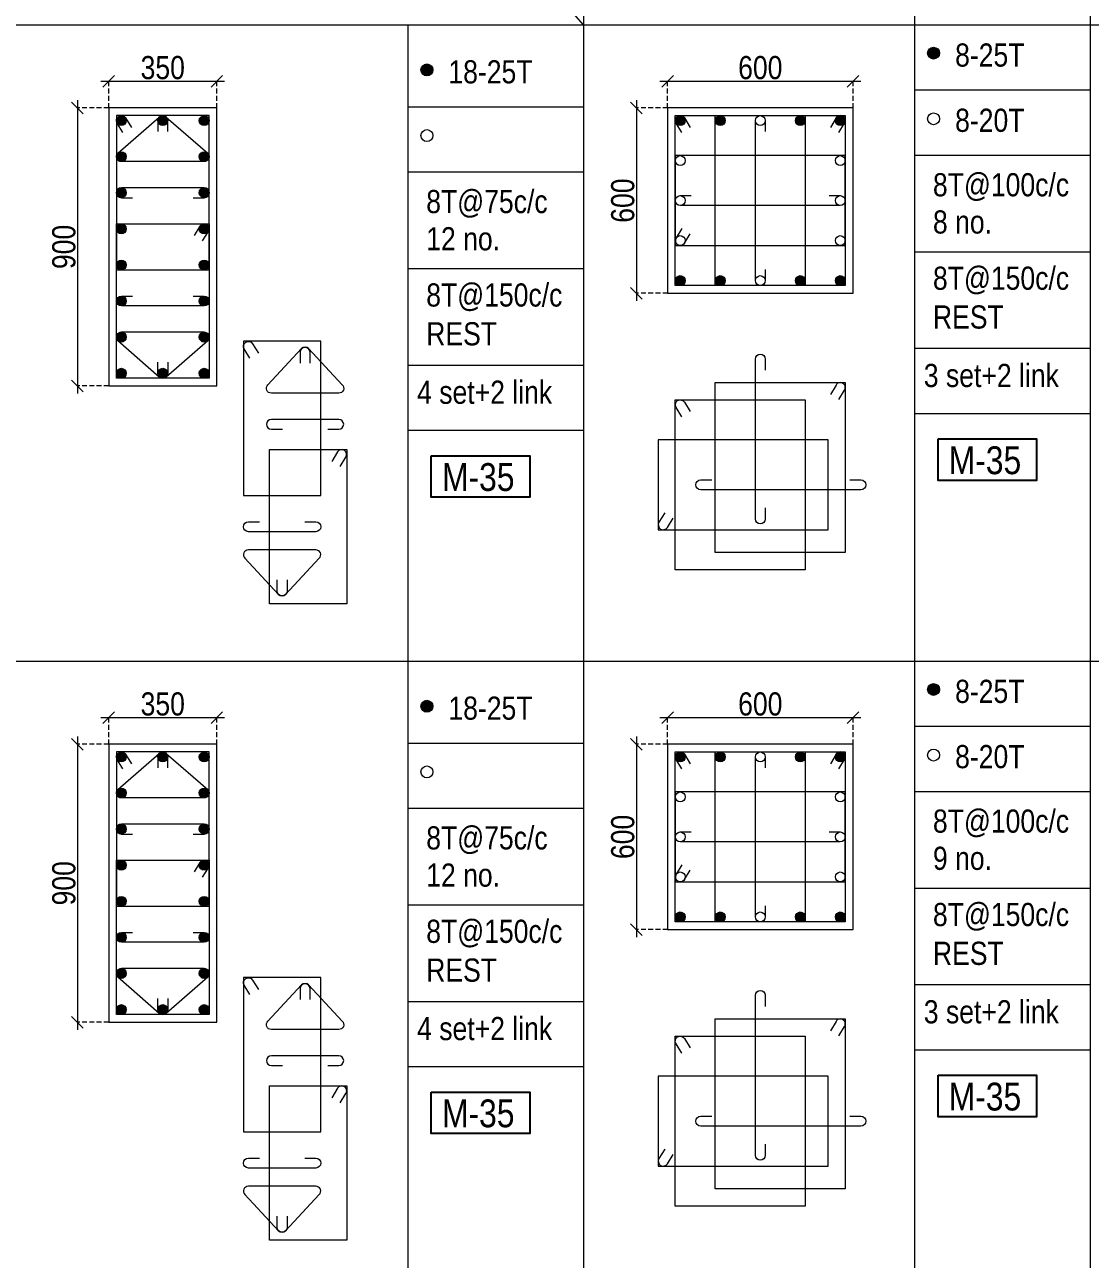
# Model space of a CAD drawing. Header units: millimetres. Extents: x 1112055 to 3390982, y -148532 to 766891.
# Drawn here: x 2251734 to 2265526, y 525091 to 541078 of the extents above; entities that cross this region are included whole.
import ezdxf
from ezdxf.enums import TextEntityAlignment as Align

# ---------------------------------------------------------------- set-up
doc = ezdxf.new("R2010")
doc.units = ezdxf.units.MM
doc.header["$PDMODE"] = 35
doc.header["$PDSIZE"] = -25
doc.linetypes.add('DASHED2', pattern=[0.375, 0.25, -0.125])
doc.linetypes.add('Hidden', pattern=[9.525, 6.35, -3.175])
for name, color, linetype, lineweight in [('B COL. SIZE DIM', 220, 'Continuous', 25), ('B COLSCH', 204, 'Continuous', 20), ('B COLUMN', 1, 'Hidden', 9), ('B STEEL', 34, 'Continuous', 15)]:
    doc.layers.add(name, color=color, linetype=linetype, lineweight=lineweight)
doc.layers.add('B TEXT', color=7, linetype='Continuous')
doc.styles.add('dim inside', font='romans.shx', dxfattribs={"width": 0.8, "height": 125})
doc.styles.add('SWINC', font='swissc.ttf')
doc.dimstyles.new('dim inside', dxfattribs={"dimtxt": 125, "dimasz": 100, "dimexe": 0, "dimexo": 0, "dimgap": 10, "dimtad": 0, "dimdec": 0, "dimzin": 0, "dimdsep": 46, "dimtxsty": 'dim inside', "dimblk": 'SMALL', "dimcen": 0.09, "dimadec": 0, "dimazin": 0, "dimtfac": 1, "dimtdec": 0, "dimtofl": 0, "dimtmove": 0, "dimatfit": 3, "dimfxl": 1, "dimtolj": 1, "dimtzin": 0, "dimarcsym": 2})

# ---------------------------------------------------------------- blocks, each defined once
blk = doc.blocks.new('_Oblique')
at = {"color": 0, "linetype": 'ByBlock', "lineweight": -2}
blk.add_line((-0.5, -0.5), (0.5, 0.5), dxfattribs=at)
blk = doc.blocks.new('*D3448')
at = {"layer": 'B COL. SIZE DIM', "color": 250, "lineweight": 9, "ltscale": 250, "transparency": 16777216}
blk.add_line((2259955, 532105), (2262555, 532105), dxfattribs=at)
at = {"layer": 'B COL. SIZE DIM', "color": 250, "linetype": 'DASHED2', "lineweight": 9, "ltscale": 250, "transparency": 16777216}
for p, q in [((2260055, 531760), (2260055, 532105)), ((2262455, 531760), (2262455, 532105))]:
    blk.add_line(p, q, dxfattribs=at)
at = {"layer": 'Defpoints', "color": 0, "transparency": 16777216}
for p in [(2262455, 532105), (2260055, 531760), (2262455, 531760)]:
    blk.add_point(p, dxfattribs=at)
at = {"layer": 'B COL. SIZE DIM', "color": 250, "lineweight": 9, "transparency": 16777216, "xscale": 150, "yscale": 150, "zscale": 150, "rotation": 180}
blk.add_blockref('_Oblique', (2260055, 532105), dxfattribs=at)
at = {"layer": 'B COL. SIZE DIM', "color": 250, "lineweight": 9, "transparency": 16777216, "xscale": 150, "yscale": 150, "zscale": 150}
blk.add_blockref('_Oblique', (2262455, 532105), dxfattribs=at)
at = {"layer": 'B COL. SIZE DIM', "color": 6, "transparency": 16777216, "insert": (2261255, 532280), "char_height": 300, "attachment_point": 5, "style": 'SWINC'}
blk.add_mtext('\\A1;600', dxfattribs=at)
blk = doc.blocks.new('*D3449')
at = {"layer": 'B COL. SIZE DIM', "color": 250, "lineweight": 9, "ltscale": 250, "transparency": 16777216}
blk.add_line((2259651, 531860), (2259651, 529260), dxfattribs=at)
at = {"layer": 'B COL. SIZE DIM', "color": 250, "linetype": 'DASHED2', "lineweight": 9, "ltscale": 250, "transparency": 16777216}
for p, q in [((2260055, 531760), (2259651, 531760)), ((2260055, 529360), (2259651, 529360))]:
    blk.add_line(p, q, dxfattribs=at)
at = {"layer": 'Defpoints', "color": 0, "transparency": 16777216}
for p in [(2260055, 531760), (2259651, 529360), (2260055, 529360)]:
    blk.add_point(p, dxfattribs=at)
at = {"layer": 'B COL. SIZE DIM', "color": 250, "lineweight": 9, "transparency": 16777216, "xscale": 150, "yscale": 150, "zscale": 150}
for p, rotation in [((2259651, 531760), 90), ((2259651, 529360), 270)]:
    blk.add_blockref('_Oblique', p, dxfattribs=dict(at, rotation=rotation))
at = {"layer": 'B COL. SIZE DIM', "color": 6, "transparency": 16777216, "insert": (2259476, 530560), "char_height": 300, "attachment_point": 5, "rotation": 90, "style": 'SWINC'}
blk.add_mtext('\\A1;600', dxfattribs=at)
blk = doc.blocks.new('*D3450')
at = {"layer": 'B COL. SIZE DIM', "color": 250, "lineweight": 9, "ltscale": 250, "transparency": 16777216}
blk.add_line((2259955, 540345), (2262555, 540345), dxfattribs=at)
at = {"layer": 'B COL. SIZE DIM', "color": 250, "linetype": 'DASHED2', "lineweight": 9, "ltscale": 250, "transparency": 16777216}
for p, q in [((2260055, 540000), (2260055, 540345)), ((2262455, 540000), (2262455, 540345))]:
    blk.add_line(p, q, dxfattribs=at)
at = {"layer": 'Defpoints', "color": 0, "transparency": 16777216}
for p in [(2262455, 540345), (2260055, 540000), (2262455, 540000)]:
    blk.add_point(p, dxfattribs=at)
at = {"layer": 'B COL. SIZE DIM', "color": 250, "lineweight": 9, "transparency": 16777216, "xscale": 150, "yscale": 150, "zscale": 150, "rotation": 180}
blk.add_blockref('_Oblique', (2260055, 540345), dxfattribs=at)
at = {"layer": 'B COL. SIZE DIM', "color": 250, "lineweight": 9, "transparency": 16777216, "xscale": 150, "yscale": 150, "zscale": 150}
blk.add_blockref('_Oblique', (2262455, 540345), dxfattribs=at)
at = {"layer": 'B COL. SIZE DIM', "color": 6, "transparency": 16777216, "insert": (2261255, 540520), "char_height": 300, "attachment_point": 5, "style": 'SWINC'}
blk.add_mtext('\\A1;600', dxfattribs=at)
blk = doc.blocks.new('*D3451')
at = {"layer": 'B COL. SIZE DIM', "color": 250, "lineweight": 9, "ltscale": 250, "transparency": 16777216}
blk.add_line((2259651, 540100), (2259651, 537500), dxfattribs=at)
at = {"layer": 'B COL. SIZE DIM', "color": 250, "linetype": 'DASHED2', "lineweight": 9, "ltscale": 250, "transparency": 16777216}
for p, q in [((2260055, 540000), (2259651, 540000)), ((2260055, 537600), (2259651, 537600))]:
    blk.add_line(p, q, dxfattribs=at)
at = {"layer": 'Defpoints', "color": 0, "transparency": 16777216}
for p in [(2260055, 540000), (2259651, 537600), (2260055, 537600)]:
    blk.add_point(p, dxfattribs=at)
at = {"layer": 'B COL. SIZE DIM', "color": 250, "lineweight": 9, "transparency": 16777216, "xscale": 150, "yscale": 150, "zscale": 150}
for p, rotation in [((2259651, 540000), 90), ((2259651, 537600), 270)]:
    blk.add_blockref('_Oblique', p, dxfattribs=dict(at, rotation=rotation))
at = {"layer": 'B COL. SIZE DIM', "color": 6, "transparency": 16777216, "insert": (2259476, 538800), "char_height": 300, "attachment_point": 5, "rotation": 90, "style": 'SWINC'}
blk.add_mtext('\\A1;600', dxfattribs=at)
blk = doc.blocks.new('*D3500')
at = {"layer": 'B COL. SIZE DIM', "color": 250, "lineweight": 9, "ltscale": 250, "transparency": 16777216}
blk.add_line((2252721, 532105), (2254321, 532105), dxfattribs=at)
at = {"layer": 'B COL. SIZE DIM', "color": 250, "linetype": 'DASHED2', "lineweight": 9, "ltscale": 250, "transparency": 16777216}
for p, q in [((2252821, 531760), (2252821, 532105)), ((2254221, 531760), (2254221, 532105))]:
    blk.add_line(p, q, dxfattribs=at)
at = {"layer": 'Defpoints', "color": 0, "transparency": 16777216}
for p in [(2254221, 532105), (2252821, 531760), (2254221, 531760)]:
    blk.add_point(p, dxfattribs=at)
at = {"layer": 'B COL. SIZE DIM', "color": 250, "lineweight": 9, "transparency": 16777216, "xscale": 150, "yscale": 150, "zscale": 150, "rotation": 180}
blk.add_blockref('_Oblique', (2252821, 532105), dxfattribs=at)
at = {"layer": 'B COL. SIZE DIM', "color": 250, "lineweight": 9, "transparency": 16777216, "xscale": 150, "yscale": 150, "zscale": 150}
blk.add_blockref('_Oblique', (2254221, 532105), dxfattribs=at)
at = {"layer": 'B COL. SIZE DIM', "color": 6, "transparency": 16777216, "insert": (2253521, 532280), "char_height": 300, "attachment_point": 5, "style": 'SWINC'}
blk.add_mtext('\\A1;350', dxfattribs=at)
blk = doc.blocks.new('*D3501')
at = {"layer": 'B COL. SIZE DIM', "color": 250, "lineweight": 9, "ltscale": 250, "transparency": 16777216}
blk.add_line((2252417, 531860), (2252417, 528060), dxfattribs=at)
at = {"layer": 'B COL. SIZE DIM', "color": 250, "linetype": 'DASHED2', "lineweight": 9, "ltscale": 250, "transparency": 16777216}
for p, q in [((2252821, 531760), (2252417, 531760)), ((2252821, 528160), (2252417, 528160))]:
    blk.add_line(p, q, dxfattribs=at)
at = {"layer": 'Defpoints', "color": 0, "transparency": 16777216}
for p in [(2252821, 531760), (2252417, 528160), (2252821, 528160)]:
    blk.add_point(p, dxfattribs=at)
at = {"layer": 'B COL. SIZE DIM', "color": 250, "lineweight": 9, "transparency": 16777216, "xscale": 150, "yscale": 150, "zscale": 150}
for p, rotation in [((2252417, 531760), 90), ((2252417, 528160), 270)]:
    blk.add_blockref('_Oblique', p, dxfattribs=dict(at, rotation=rotation))
at = {"layer": 'B COL. SIZE DIM', "color": 6, "transparency": 16777216, "insert": (2252242, 529960), "char_height": 300, "attachment_point": 5, "rotation": 90, "style": 'SWINC'}
blk.add_mtext('\\A1;900', dxfattribs=at)
blk = doc.blocks.new('*D3502')
at = {"layer": 'B COL. SIZE DIM', "color": 250, "lineweight": 9, "ltscale": 250, "transparency": 16777216}
blk.add_line((2252721, 540345), (2254321, 540345), dxfattribs=at)
at = {"layer": 'B COL. SIZE DIM', "color": 250, "linetype": 'DASHED2', "lineweight": 9, "ltscale": 250, "transparency": 16777216}
for p, q in [((2252821, 540000), (2252821, 540345)), ((2254221, 540000), (2254221, 540345))]:
    blk.add_line(p, q, dxfattribs=at)
at = {"layer": 'Defpoints', "color": 0, "transparency": 16777216}
for p in [(2254221, 540345), (2252821, 540000), (2254221, 540000)]:
    blk.add_point(p, dxfattribs=at)
at = {"layer": 'B COL. SIZE DIM', "color": 250, "lineweight": 9, "transparency": 16777216, "xscale": 150, "yscale": 150, "zscale": 150, "rotation": 180}
blk.add_blockref('_Oblique', (2252821, 540345), dxfattribs=at)
at = {"layer": 'B COL. SIZE DIM', "color": 250, "lineweight": 9, "transparency": 16777216, "xscale": 150, "yscale": 150, "zscale": 150}
blk.add_blockref('_Oblique', (2254221, 540345), dxfattribs=at)
at = {"layer": 'B COL. SIZE DIM', "color": 6, "transparency": 16777216, "insert": (2253521, 540520), "char_height": 300, "attachment_point": 5, "style": 'SWINC'}
blk.add_mtext('\\A1;350', dxfattribs=at)
blk = doc.blocks.new('*D3503')
at = {"layer": 'B COL. SIZE DIM', "color": 250, "lineweight": 9, "ltscale": 250, "transparency": 16777216}
blk.add_line((2252417, 540100), (2252417, 536300), dxfattribs=at)
at = {"layer": 'B COL. SIZE DIM', "color": 250, "linetype": 'DASHED2', "lineweight": 9, "ltscale": 250, "transparency": 16777216}
for p, q in [((2252821, 540000), (2252417, 540000)), ((2252821, 536400), (2252417, 536400))]:
    blk.add_line(p, q, dxfattribs=at)
at = {"layer": 'Defpoints', "color": 0, "transparency": 16777216}
for p in [(2252821, 540000), (2252417, 536400), (2252821, 536400)]:
    blk.add_point(p, dxfattribs=at)
at = {"layer": 'B COL. SIZE DIM', "color": 250, "lineweight": 9, "transparency": 16777216, "xscale": 150, "yscale": 150, "zscale": 150}
for p, rotation in [((2252417, 540000), 90), ((2252417, 536400), 270)]:
    blk.add_blockref('_Oblique', p, dxfattribs=dict(at, rotation=rotation))
at = {"layer": 'B COL. SIZE DIM', "color": 6, "transparency": 16777216, "insert": (2252242, 538200), "char_height": 300, "attachment_point": 5, "rotation": 90, "style": 'SWINC'}
blk.add_mtext('\\A1;900', dxfattribs=at)

msp = doc.modelspace()

# ---------------------------------------------------------------- hatches: boundary and pattern name
at = {"layer": 'B STEEL', "lineweight": 9, "ltscale": 0.5}
h = msp.add_hatch(color=34, dxfattribs=at)
edge = h.paths.add_edge_path()
edge.add_arc((2263498, 540709.4), 76.8, 0, 360)
h = msp.add_hatch(color=34, dxfattribs=at)
edge = h.paths.add_edge_path()
edge.add_arc((2256939.7, 540492), 76.8, 0, 360)
h = msp.add_hatch(color=34, dxfattribs=at)
edge = h.paths.add_edge_path()
edge.add_arc((2252985.3, 539836.2), 64, 0, 360)
h = msp.add_hatch(color=34, dxfattribs=at)
edge = h.paths.add_edge_path()
edge.add_arc((2253521.3, 539836.2), 64, 180, 540, ccw=False)
h = msp.add_hatch(color=34, dxfattribs=at)
edge = h.paths.add_edge_path()
edge.add_arc((2254057.3, 539836.2), 64, 180, 540, ccw=False)
h = msp.add_hatch(color=34, dxfattribs=at)
edge = h.paths.add_edge_path()
edge.add_arc((2260218.9, 539836.2), 64, 0, 360)
at = {"layer": 'B STEEL'}
h = msp.add_hatch(color=34, dxfattribs=at)
edge = h.paths.add_edge_path()
edge.add_arc((2260736.9, 539836.2), 64, 0, 360)
h = msp.add_hatch(color=34, dxfattribs=at)
edge = h.paths.add_edge_path()
edge.add_arc((2261772.8, 539836.2), 64, 0, 360)
at = {"layer": 'B STEEL', "lineweight": 9, "ltscale": 0.5}
h = msp.add_hatch(color=34, dxfattribs=at)
edge = h.paths.add_edge_path()
edge.add_arc((2262290.8, 539836.2), 64, 180, 540, ccw=False)
h = msp.add_hatch(color=34, dxfattribs=at)
edge = h.paths.add_edge_path()
edge.add_arc((2252985.3, 539368.8), 64, 0, 360, ccw=False)
h = msp.add_hatch(color=34, dxfattribs=at)
edge = h.paths.add_edge_path()
edge.add_arc((2254057.3, 539368.8), 64, -180, 180)
h = msp.add_hatch(color=34, dxfattribs=at)
edge = h.paths.add_edge_path()
edge.add_arc((2252985.3, 538901.3), 64, 0, 360, ccw=False)
h = msp.add_hatch(color=34, dxfattribs=at)
edge = h.paths.add_edge_path()
edge.add_arc((2254057.3, 538901.3), 64, -180, 180)
h = msp.add_hatch(color=34, dxfattribs=at)
edge = h.paths.add_edge_path()
edge.add_arc((2252985.3, 538433.9), 64, 0, 360, ccw=False)
h = msp.add_hatch(color=34, dxfattribs=at)
edge = h.paths.add_edge_path()
edge.add_arc((2254057.3, 538433.9), 64, -180, 180)
h = msp.add_hatch(color=34, dxfattribs=at)
edge = h.paths.add_edge_path()
edge.add_arc((2252985.3, 537966.5), 64, 0, 360, ccw=False)
h = msp.add_hatch(color=34, dxfattribs=at)
edge = h.paths.add_edge_path()
edge.add_arc((2254057.3, 537966.5), 64, -180, 180)
h = msp.add_hatch(color=34, dxfattribs=at)
edge = h.paths.add_edge_path()
edge.add_arc((2260218.9, 537764.2), 64, 0, 360, ccw=False)
at = {"layer": 'B STEEL'}
h = msp.add_hatch(color=34, dxfattribs=at)
edge = h.paths.add_edge_path()
edge.add_arc((2260736.9, 537764.2), 64, 0, 360)
h = msp.add_hatch(color=34, dxfattribs=at)
edge = h.paths.add_edge_path()
edge.add_arc((2261772.8, 537764.2), 64, 0, 360)
at = {"layer": 'B STEEL', "lineweight": 9, "ltscale": 0.5}
h = msp.add_hatch(color=34, dxfattribs=at)
edge = h.paths.add_edge_path()
edge.add_arc((2262290.8, 537764.2), 64, -180, 180)
h = msp.add_hatch(color=34, dxfattribs=at)
edge = h.paths.add_edge_path()
edge.add_arc((2252985.3, 537499.1), 64, 0, 360, ccw=False)
h = msp.add_hatch(color=34, dxfattribs=at)
edge = h.paths.add_edge_path()
edge.add_arc((2254057.3, 537499.1), 64, -180, 180)
h = msp.add_hatch(color=34, dxfattribs=at)
edge = h.paths.add_edge_path()
edge.add_arc((2252985.3, 537031.6), 64, 0, 360, ccw=False)
h = msp.add_hatch(color=34, dxfattribs=at)
edge = h.paths.add_edge_path()
edge.add_arc((2254057.3, 537031.6), 64, -180, 180)
h = msp.add_hatch(color=34, dxfattribs=at)
edge = h.paths.add_edge_path()
edge.add_arc((2252985.3, 536564.2), 64, 0, 360, ccw=False)
h = msp.add_hatch(color=34, dxfattribs=at)
edge = h.paths.add_edge_path()
edge.add_arc((2253521.3, 536564.2), 64, -180, 180)
h = msp.add_hatch(color=34, dxfattribs=at)
edge = h.paths.add_edge_path()
edge.add_arc((2254057.3, 536564.2), 64, -180, 180)
h = msp.add_hatch(color=34, dxfattribs=at)
edge = h.paths.add_edge_path()
edge.add_arc((2263498, 532469.5), 76.8, 0, 360)
h = msp.add_hatch(color=34, dxfattribs=at)
edge = h.paths.add_edge_path()
edge.add_arc((2256939.7, 532252.2), 76.8, 0, 360)
h = msp.add_hatch(color=34, dxfattribs=at)
edge = h.paths.add_edge_path()
edge.add_arc((2252985.3, 531596.3), 64, 0, 360)
h = msp.add_hatch(color=34, dxfattribs=at)
edge = h.paths.add_edge_path()
edge.add_arc((2253521.3, 531596.3), 64, 180, 540, ccw=False)
h = msp.add_hatch(color=34, dxfattribs=at)
edge = h.paths.add_edge_path()
edge.add_arc((2254057.3, 531596.3), 64, 180, 540, ccw=False)
h = msp.add_hatch(color=34, dxfattribs=at)
edge = h.paths.add_edge_path()
edge.add_arc((2260218.9, 531596.3), 64, 0, 360)
at = {"layer": 'B STEEL'}
h = msp.add_hatch(color=34, dxfattribs=at)
edge = h.paths.add_edge_path()
edge.add_arc((2260736.9, 531596.3), 64, 0, 360)
h = msp.add_hatch(color=34, dxfattribs=at)
edge = h.paths.add_edge_path()
edge.add_arc((2261772.8, 531596.3), 64, 0, 360)
at = {"layer": 'B STEEL', "lineweight": 9, "ltscale": 0.5}
h = msp.add_hatch(color=34, dxfattribs=at)
edge = h.paths.add_edge_path()
edge.add_arc((2262290.8, 531596.3), 64, 180, 540, ccw=False)
h = msp.add_hatch(color=34, dxfattribs=at)
edge = h.paths.add_edge_path()
edge.add_arc((2252985.3, 531128.9), 64, 0, 360, ccw=False)
h = msp.add_hatch(color=34, dxfattribs=at)
edge = h.paths.add_edge_path()
edge.add_arc((2254057.3, 531128.9), 64, -180, 180)
h = msp.add_hatch(color=34, dxfattribs=at)
edge = h.paths.add_edge_path()
edge.add_arc((2252985.3, 530661.5), 64, 0, 360, ccw=False)
h = msp.add_hatch(color=34, dxfattribs=at)
edge = h.paths.add_edge_path()
edge.add_arc((2254057.3, 530661.5), 64, -180, 180)
h = msp.add_hatch(color=34, dxfattribs=at)
edge = h.paths.add_edge_path()
edge.add_arc((2252985.3, 530194.1), 64, 0, 360, ccw=False)
h = msp.add_hatch(color=34, dxfattribs=at)
edge = h.paths.add_edge_path()
edge.add_arc((2254057.3, 530194.1), 64, -180, 180)
h = msp.add_hatch(color=34, dxfattribs=at)
edge = h.paths.add_edge_path()
edge.add_arc((2252985.3, 529726.7), 64, 0, 360, ccw=False)
h = msp.add_hatch(color=34, dxfattribs=at)
edge = h.paths.add_edge_path()
edge.add_arc((2254057.3, 529726.7), 64, -180, 180)
h = msp.add_hatch(color=34, dxfattribs=at)
edge = h.paths.add_edge_path()
edge.add_arc((2260218.9, 529524.4), 64, 0, 360, ccw=False)
at = {"layer": 'B STEEL'}
h = msp.add_hatch(color=34, dxfattribs=at)
edge = h.paths.add_edge_path()
edge.add_arc((2260736.9, 529524.4), 64, 0, 360)
h = msp.add_hatch(color=34, dxfattribs=at)
edge = h.paths.add_edge_path()
edge.add_arc((2261772.8, 529524.4), 64, 0, 360)
at = {"layer": 'B STEEL', "lineweight": 9, "ltscale": 0.5}
h = msp.add_hatch(color=34, dxfattribs=at)
edge = h.paths.add_edge_path()
edge.add_arc((2262290.8, 529524.4), 64, -180, 180)
h = msp.add_hatch(color=34, dxfattribs=at)
edge = h.paths.add_edge_path()
edge.add_arc((2252985.3, 529259.2), 64, 0, 360, ccw=False)
h = msp.add_hatch(color=34, dxfattribs=at)
edge = h.paths.add_edge_path()
edge.add_arc((2254057.3, 529259.2), 64, -180, 180)
h = msp.add_hatch(color=34, dxfattribs=at)
edge = h.paths.add_edge_path()
edge.add_arc((2252985.3, 528791.8), 64, 0, 360, ccw=False)
h = msp.add_hatch(color=34, dxfattribs=at)
edge = h.paths.add_edge_path()
edge.add_arc((2254057.3, 528791.8), 64, -180, 180)
h = msp.add_hatch(color=34, dxfattribs=at)
edge = h.paths.add_edge_path()
edge.add_arc((2252985.3, 528324.4), 64, 0, 360, ccw=False)
h = msp.add_hatch(color=34, dxfattribs=at)
edge = h.paths.add_edge_path()
edge.add_arc((2253521.3, 528324.4), 64, -180, 180)
h = msp.add_hatch(color=34, dxfattribs=at)
edge = h.paths.add_edge_path()
edge.add_arc((2254057.3, 528324.4), 64, -180, 180)

# ---------------------------------------------------------------- linework, layer by layer
at = {"layer": 'B COLSCH', "color": 250, "lineweight": 0}
for p, q in [((2258967.8, 565797.2), (2258967.8, 507483)), ((2263251.8, 565797.2), (2263251.8, 516358.1)), ((2265526.1, 565797.2), (2265526.1, 507483)), ((2210905.9, 541077.7), (2340021.1, 541077.7)), ((2256693.4, 541077.7), (2256693.4, 516358.1)), ((2263251.8, 540232.7), (2265526.1, 540232.7)), ((2256693.4, 540015.3), (2258967.8, 540015.3)), ((2263251.8, 539387.7), (2265526.1, 539387.7)), ((2256693.4, 539170.3), (2258967.8, 539170.3)), ((2263251.8, 538137.9), (2265526.1, 538137.9)), ((2256693.4, 537920.6), (2258967.8, 537920.6)), ((2263251.8, 536888.1), (2265526.1, 536888.1)), ((2256693.4, 536670.8), (2258967.8, 536670.8)), ((2263251.8, 536043.2), (2265526.1, 536043.2)), ((2256693.4, 535825.8), (2258967.8, 535825.8)), ((2210905.9, 532837.8), (2340021.1, 532837.8)), ((2263251.8, 531992.8), (2265526.1, 531992.8)), ((2256693.4, 531775.5), (2258967.8, 531775.5)), ((2263251.8, 531147.8), (2265526.1, 531147.8)), ((2256693.4, 530930.5), (2258967.8, 530930.5)), ((2263251.8, 529898.1), (2265526.1, 529898.1)), ((2256693.4, 529680.7), (2258967.8, 529680.7)), ((2263251.8, 528648.3), (2265526.1, 528648.3)), ((2256693.4, 528430.9), (2258967.8, 528430.9)), ((2263251.8, 527803.3), (2265526.1, 527803.3)), ((2256693.4, 527585.9), (2258967.8, 527585.9))]:
    msp.add_line(p, q, dxfattribs=at)
msp.add_lwpolyline([(2258967.8, 541077.7), (2258967.8, 541077.7), (2251734.2, 549317.5), (2258967.8, 557557.4), (2251734.2, 565797.2)], dxfattribs=at)
at = {"layer": 'B COLUMN', "color": 1, "linetype": 'ByBlock', "lineweight": 20}
for points in [[(2252821.3, 536400.2), (2254221.3, 536400.2), (2254221.3, 540000.2), (2252821.3, 540000.2)], [(2260054.9, 537600.2), (2262454.9, 537600.2), (2262454.9, 540000.2), (2260054.9, 540000.2)], [(2252821.3, 528160.4), (2254221.3, 528160.4), (2254221.3, 531760.4), (2252821.3, 531760.4)], [(2260054.9, 529360.4), (2262454.9, 529360.4), (2262454.9, 531760.4), (2260054.9, 531760.4)]]:
    msp.add_lwpolyline(points, close=True, dxfattribs=at)
at = {"layer": 'B STEEL', "color": 34, "lineweight": 9, "ltscale": 0.5}
for points in [[(2252921.3, 537902.5), (2254121.3, 537902.5), (2254121.3, 539900.2), (2252921.3, 539900.2)], [(2261836.9, 539900.2), (2261836.9, 537700.2), (2260154.9, 537700.2), (2260154.9, 539900.2)], [(2262354.9, 539900.2), (2262354.9, 537700.2), (2260672.8, 537700.2), (2260672.8, 539900.2)], [(2260154.9, 538218.2), (2262354.9, 538218.2), (2262354.9, 539382.2), (2260154.9, 539382.2)], [(2252921.3, 538497.9), (2254121.3, 538497.9), (2254121.3, 536500.2), (2252921.3, 536500.2)], [(2254565.9, 534980), (2255565.9, 534980), (2255565.9, 536977.7), (2254565.9, 536977.7)], [(2262354.9, 536442.4), (2262354.9, 534242.4), (2260672.8, 534242.4), (2260672.8, 536442.4)], [(2261836.9, 536219.4), (2261836.9, 534019.4), (2260154.9, 534019.4), (2260154.9, 536219.4)], [(2254901.8, 535575.4), (2255901.8, 535575.4), (2255901.8, 533577.7), (2254901.8, 533577.7)], [(2259933.6, 534537.3), (2262133.6, 534537.3), (2262133.6, 535701.4), (2259933.6, 535701.4)], [(2252921.3, 529662.6), (2254121.3, 529662.6), (2254121.3, 531660.4), (2252921.3, 531660.4)], [(2261836.9, 531660.4), (2261836.9, 529460.4), (2260154.9, 529460.4), (2260154.9, 531660.4)], [(2262354.9, 531660.4), (2262354.9, 529460.4), (2260672.8, 529460.4), (2260672.8, 531660.4)], [(2260154.9, 529978.4), (2262354.9, 529978.4), (2262354.9, 531142.4), (2260154.9, 531142.4)], [(2252921.3, 530258.1), (2254121.3, 530258.1), (2254121.3, 528260.4), (2252921.3, 528260.4)], [(2254565.9, 526740.1), (2255565.9, 526740.1), (2255565.9, 528737.9), (2254565.9, 528737.9)], [(2262354.9, 528202.6), (2262354.9, 526002.6), (2260672.8, 526002.6), (2260672.8, 528202.6)], [(2261836.9, 527979.5), (2261836.9, 525779.5), (2260154.9, 525779.5), (2260154.9, 527979.5)], [(2259933.6, 526297.5), (2262133.6, 526297.5), (2262133.6, 527461.5), (2259933.6, 527461.5)], [(2254901.8, 527335.6), (2255901.8, 527335.6), (2255901.8, 525337.9), (2254901.8, 525337.9)]]:
    msp.add_lwpolyline(points, close=True, dxfattribs=at)
for points in [[(2253005.6, 539681.2), (2252930.8, 539802.6, -1), (2253039.9, 539869.7), (2253114.6, 539748.3)], [(2253585.3, 539693.5), (2253585.3, 539836.2, 1), (2253457.3, 539836.2), (2253457.3, 539693.5)], [(2260239.1, 539681.2), (2260164.4, 539802.6, -1), (2260273.4, 539869.7), (2260348.2, 539748.3)], [(2261318.9, 537906.9), (2261318.9, 537764.2, -1), (2261190.8, 537764.2), (2261190.8, 539836.2, -1), (2261318.9, 539836.2), (2261318.9, 539693.5)], [(2262270.6, 539681.2), (2262345.4, 539802.6, 1), (2262236.3, 539869.7), (2262161.5, 539748.3)], [(2253914.6, 538837.3), (2254057.3, 538837.3, 1), (2254057.3, 538965.4), (2252985.3, 538965.4, 1), (2252985.3, 538837.3), (2253128, 538837.3)], [(2262148.2, 538864.2), (2262290.8, 538864.2, -1), (2262290.8, 538736.2), (2260218.9, 538736.2, -1), (2260218.9, 538864.2), (2260361.5, 538864.2)], [(2254037, 538278.9), (2254111.8, 538400.4, 1), (2254002.8, 538467.5), (2253928, 538346)], [(2260239.1, 538437.3), (2260164.4, 538315.8, 1), (2260273.4, 538248.7), (2260348.2, 538370.1)], [(2253914.6, 537563.1), (2254057.3, 537563.1, -1), (2254057.3, 537435.1), (2252985.3, 537435.1, -1), (2252985.3, 537563.1), (2253128, 537563.1)], [(2254650.2, 536758.6), (2254575.4, 536880.1, -1), (2254684.5, 536947.2), (2254759.2, 536825.8)], [(2255427.3, 536695), (2255427.3, 536837.6, 1), (2255299.2, 536837.6), (2255299.2, 536695)], [(2253585.3, 536706.9), (2253585.3, 536564.2, -1), (2253457.3, 536564.2), (2253457.3, 536706.9)], [(2261318.9, 534819.4), (2261318.9, 534676.7, -1), (2261190.8, 534676.7), (2261190.8, 536748.7, -1), (2261318.9, 536748.7), (2261318.9, 536606.1)], [(2262270.6, 536223.4), (2262345.4, 536344.9, 1), (2262236.3, 536412), (2262161.5, 536290.5)], [(2260239.1, 536000.3), (2260164.4, 536121.8, -1), (2260273.4, 536188.9), (2260348.2, 536067.4)], [(2255656.6, 535838.7), (2255799.2, 535838.7, 1), (2255799.2, 535966.8), (2254927.3, 535966.8, 1), (2254927.3, 535838.7), (2255069.9, 535838.7)], [(2255817.5, 535356.4), (2255892.3, 535477.9, 1), (2255783.3, 535545), (2255708.5, 535423.5)], [(2262413.8, 535183.4), (2262556.4, 535183.4, -1), (2262556.4, 535055.3), (2260484.4, 535055.3, -1), (2260484.4, 535183.4), (2260627.1, 535183.4)], [(2255359.2, 534640.6), (2255501.9, 534640.6, -1), (2255501.9, 534512.5), (2254629.9, 534512.5, -1), (2254629.9, 534640.6), (2254772.6, 534640.6)], [(2260017.8, 534756.4), (2259943.1, 534634.9, 1), (2260052.1, 534567.8), (2260126.9, 534689.3)], [(2255129.9, 533888.8), (2255129.9, 533746.1, -1), (2255001.9, 533746.1), (2255001.9, 533888.8)], [(2253005.6, 531441.3), (2252930.8, 531562.8, -1), (2253039.9, 531629.9), (2253114.6, 531508.4)], [(2253585.3, 531453.7), (2253585.3, 531596.3, 1), (2253457.3, 531596.3), (2253457.3, 531453.7)], [(2260239.1, 531441.3), (2260164.4, 531562.8, -1), (2260273.4, 531629.9), (2260348.2, 531508.4)], [(2261318.9, 529667), (2261318.9, 529524.4, -1), (2261190.8, 529524.4), (2261190.8, 531596.3, -1), (2261318.9, 531596.3), (2261318.9, 531453.7)], [(2262270.6, 531441.3), (2262345.4, 531562.8, 1), (2262236.3, 531629.9), (2262161.5, 531508.4)], [(2253914.6, 530597.5), (2254057.3, 530597.5, 1), (2254057.3, 530725.5), (2252985.3, 530725.5, 1), (2252985.3, 530597.5), (2253128, 530597.5)], [(2262148.2, 530624.4), (2262290.8, 530624.4, -1), (2262290.8, 530496.3), (2260218.9, 530496.3, -1), (2260218.9, 530624.4), (2260361.5, 530624.4)], [(2254037, 530039), (2254111.8, 530160.5, 1), (2254002.8, 530227.6), (2253928, 530106.1)], [(2260239.1, 530197.4), (2260164.4, 530075.9, 1), (2260273.4, 530008.8), (2260348.2, 530130.3)], [(2253914.6, 529323.2), (2254057.3, 529323.2, -1), (2254057.3, 529195.2), (2252985.3, 529195.2, -1), (2252985.3, 529323.2), (2253128, 529323.2)], [(2254650.2, 528518.8), (2254575.4, 528640.3, -1), (2254684.5, 528707.4), (2254759.2, 528585.9)], [(2255427.3, 528455.1), (2255427.3, 528597.8, 1), (2255299.2, 528597.8), (2255299.2, 528455.1)], [(2261318.9, 526579.5), (2261318.9, 526436.9, -1), (2261190.8, 526436.9), (2261190.8, 528508.9, -1), (2261318.9, 528508.9), (2261318.9, 528366.2)], [(2253585.3, 528467), (2253585.3, 528324.4, -1), (2253457.3, 528324.4), (2253457.3, 528467)], [(2262270.6, 527983.5), (2262345.4, 528105, 1), (2262236.3, 528172.1), (2262161.5, 528050.6)], [(2260239.1, 527760.5), (2260164.4, 527881.9, -1), (2260273.4, 527949.1), (2260348.2, 527827.6)], [(2255656.6, 527598.9), (2255799.2, 527598.9, 1), (2255799.2, 527726.9), (2254927.3, 527726.9, 1), (2254927.3, 527598.9), (2255069.9, 527598.9)], [(2255817.5, 527116.5), (2255892.3, 527238, 1), (2255783.3, 527305.1), (2255708.5, 527183.6)], [(2262413.8, 526943.5), (2262556.4, 526943.5, -1), (2262556.4, 526815.5), (2260484.4, 526815.5, -1), (2260484.4, 526943.5), (2260627.1, 526943.5)], [(2260017.8, 526516.6), (2259943.1, 526395.1, 1), (2260052.1, 526328), (2260126.9, 526449.5)], [(2255359.2, 526400.7), (2255501.9, 526400.7, -1), (2255501.9, 526272.7), (2254629.9, 526272.7, -1), (2254629.9, 526400.7), (2254772.6, 526400.7)], [(2255129.9, 525648.9), (2255129.9, 525506.3, -1), (2255001.9, 525506.3), (2255001.9, 525648.9)]]:
    msp.add_lwpolyline(points, format="xyb", dxfattribs=at)
for points in [[(2253566.5, 539881.5), (2254102.5, 539414.1, -0.6687154), (2254057.3, 539304.7), (2252985.3, 539304.7, -0.6687154), (2252940.1, 539414.1), (2253476.1, 539881.5, -0.4133445)], [(2253566.5, 536518.9), (2254102.5, 536986.3, 0.6687154), (2254057.3, 537095.7), (2252985.3, 537095.7, 0.6687154), (2252940.1, 536986.3), (2253476.1, 536518.9, 0.4133445)], [(2255408.5, 536882.9), (2255844.5, 536415.5, -0.6687154), (2255799.2, 536306.2), (2254927.3, 536306.2, -0.6687154), (2254882.1, 536415.5), (2255318.1, 536882.9, -0.4133445)], [(2255111.1, 533700.8), (2255547.1, 534168.2, 0.6687154), (2255501.9, 534277.6), (2254629.9, 534277.6, 0.6687154), (2254584.7, 534168.2), (2255020.7, 533700.8, 0.4133445)], [(2253566.5, 531641.7), (2254102.5, 531174.3, -0.6687154), (2254057.3, 531064.9), (2252985.3, 531064.9, -0.6687154), (2252940.1, 531174.3), (2253476.1, 531641.7, -0.4133445)], [(2253566.5, 528279), (2254102.5, 528746.5, 0.6687154), (2254057.3, 528855.8), (2252985.3, 528855.8, 0.6687154), (2252940.1, 528746.5), (2253476.1, 528279, 0.4133445)], [(2255408.5, 528643.1), (2255844.5, 528175.7, -0.6687154), (2255799.2, 528066.3), (2254927.3, 528066.3, -0.6687154), (2254882.1, 528175.7), (2255318.1, 528643.1, -0.4133445)], [(2255111.1, 525461), (2255547.1, 525928.4, 0.6687154), (2255501.9, 526037.7), (2254629.9, 526037.7, 0.6687154), (2254584.7, 525928.4), (2255020.7, 525461, 0.4133445)]]:
    msp.add_lwpolyline(points, format="xyb", close=True, dxfattribs=at)
for centre, radius in [((2263498, 540709.4), 76.8), ((2256939.7, 540492), 76.8), ((2252985.3, 539836.2), 64), ((2253521.3, 539836.2), 64), ((2254057.3, 539836.2), 64), ((2260218.9, 539836.2), 64), ((2260736.9, 539836.2), 64), ((2261254.9, 539836.2), 64), ((2261772.8, 539836.2), 64), ((2262290.8, 539836.2), 64), ((2263498, 539859.1), 76.8), ((2256939.7, 539641.7), 76.8), ((2252985.3, 539368.8), 64), ((2254057.3, 539368.8), 64), ((2260218.9, 539318.2), 64), ((2262290.8, 539318.2), 64), ((2252985.3, 538901.3), 64), ((2254057.3, 538901.3), 64), ((2260218.9, 538800.2), 64), ((2262290.8, 538800.2), 64), ((2252985.3, 538433.9), 64), ((2254057.3, 538433.9), 64), ((2260218.9, 538282.2), 64), ((2262290.8, 538282.2), 64), ((2252985.3, 537966.5), 64), ((2254057.3, 537966.5), 64), ((2260218.9, 537764.2), 64), ((2260736.9, 537764.2), 64), ((2261254.9, 537764.2), 64), ((2261772.8, 537764.2), 64), ((2262290.8, 537764.2), 64), ((2252985.3, 537499.1), 64), ((2254057.3, 537499.1), 64), ((2252985.3, 537031.6), 64), ((2254057.3, 537031.6), 64), ((2252985.3, 536564.2), 64), ((2253521.3, 536564.2), 64), ((2254057.3, 536564.2), 64), ((2263498, 532469.5), 76.8), ((2256939.7, 532252.2), 76.8), ((2252985.3, 531596.3), 64), ((2253521.3, 531596.3), 64), ((2254057.3, 531596.3), 64), ((2260218.9, 531596.3), 64), ((2260736.9, 531596.3), 64), ((2261254.9, 531596.3), 64), ((2261772.8, 531596.3), 64), ((2262290.8, 531596.3), 64), ((2263498, 531619.3), 76.8), ((2256939.7, 531401.9), 76.8), ((2252985.3, 531128.9), 64), ((2254057.3, 531128.9), 64), ((2260218.9, 531078.4), 64), ((2262290.8, 531078.4), 64), ((2252985.3, 530661.5), 64), ((2254057.3, 530661.5), 64), ((2260218.9, 530560.4), 64), ((2262290.8, 530560.4), 64), ((2252985.3, 530194.1), 64), ((2254057.3, 530194.1), 64), ((2260218.9, 530042.4), 64), ((2262290.8, 530042.4), 64), ((2252985.3, 529726.7), 64), ((2254057.3, 529726.7), 64), ((2260218.9, 529524.4), 64), ((2260736.9, 529524.4), 64), ((2261254.9, 529524.4), 64), ((2261772.8, 529524.4), 64), ((2262290.8, 529524.4), 64), ((2252985.3, 529259.2), 64), ((2254057.3, 529259.2), 64), ((2252985.3, 528791.8), 64), ((2254057.3, 528791.8), 64), ((2252985.3, 528324.4), 64), ((2253521.3, 528324.4), 64), ((2254057.3, 528324.4), 64)]:
    msp.add_circle(centre, radius, dxfattribs=at)
at = {"layer": 'B TEXT', "color": 1}
for points in [[(2263555.4, 535714.1), (2264830, 535714.1), (2264830, 535176.1), (2263555.4, 535176.1)], [(2256997.1, 535496.8), (2258271.7, 535496.8), (2258271.7, 534958.8), (2256997.1, 534958.8)], [(2263555.4, 527474.3), (2264830, 527474.3), (2264830, 526936.3), (2263555.4, 526936.3)], [(2256997.1, 527256.9), (2258271.7, 527256.9), (2258271.7, 526718.9), (2256997.1, 526718.9)]]:
    msp.add_lwpolyline(points, close=True, dxfattribs=at)

# ---------------------------------------------------------------- texts
at = {"layer": 'B TEXT', "style": 'SWINC'}
for s, p in [('8-25T', (2263776.6, 540534.8)), ('18-25T', (2257218.2, 540317.5)), ('8-20T', (2263776.6, 539689.8)), ('8T@100c/c', (2263489.6, 538855)), ('8T@75c/c', (2256931.3, 538637.6)), ('8 no.', (2263489.6, 538373.2)), ('12 no.', (2256931.3, 538155.8)), ('8T@150c/c', (2263489.6, 537645.1)), ('8T@150c/c', (2256931.3, 537427.7)), ('REST', (2263489.6, 537142.7)), ('REST', (2256931.3, 536925.3)), ('3 set+2 link', (2263371.3, 536385.7)), ('4 set+2 link', (2256812.9, 536168.3)), ('8-25T', (2263776.6, 532295)), ('18-25T', (2257218.2, 532077.6)), ('8-20T', (2263776.6, 531450)), ('8T@100c/c', (2263489.6, 530615.1)), ('8T@75c/c', (2256931.3, 530397.8)), ('9 no.', (2263489.6, 530133.4)), ('12 no.', (2256931.3, 529916)), ('8T@150c/c', (2263489.6, 529405.2)), ('8T@150c/c', (2256931.3, 529187.9)), ('REST', (2263489.6, 528902.8)), ('REST', (2256931.3, 528685.5)), ('3 set+2 link', (2263371.3, 528145.8)), ('4 set+2 link', (2256812.9, 527928.5))]:
    msp.add_text(s, height=300, dxfattribs=at).set_placement(p)
at = {"layer": 'B TEXT', "color": 1, "style": 'SWINC'}
for p in [(2263692.8, 535149.6), (2257134.4, 534932.2), (2263692.8, 526909.8), (2257134.4, 526692.4)]:
    msp.add_text('M-35', height=360, dxfattribs=at).set_placement(p, align=Align.BOTTOM_LEFT)

# ---------------------------------------------------------------- dimensions: what is measured, and where the dimension line sits
at = {"layer": 'B COL. SIZE DIM', "color": 250, "ltscale": 250}
for base, p1, p2, picture, middle in [((2254221.3, 540345.2), (2252821.3, 540000.2), (2254221.3, 540000.2), '*D3502', (2253521.3, 540520.2)), ((2262454.9, 540345.2), (2260054.9, 540000.2), (2262454.9, 540000.2), '*D3450', (2261254.9, 540520.2)), ((2254221.3, 532105.3), (2252821.3, 531760.4), (2254221.3, 531760.4), '*D3500', (2253521.3, 532280.3)), ((2262454.9, 532105.3), (2260054.9, 531760.4), (2262454.9, 531760.4), '*D3448', (2261254.9, 532280.3))]:
    dim = msp.add_linear_dim(base=base, p1=p1, p2=p2, dimstyle='dim inside', override={"dimtxt": 300, "dimasz": 150, "dimgap": 25, "dimtad": 3, "dimlfac": 0.25, "dimtxsty": 'SWINC', "dimblk1": 'Oblique', "dimblk2": 'Oblique', "dimsah": 1, "dimdle": 100, "dimclrd": 250, "dimclre": 250, "dimclrt": 6, "dimfxl": 1000, "dimlwd": 9, "dimlwe": 9}, dxfattribs=at)
    dim.commit()
    dim.dimension.update_dxf_attribs({"geometry": picture, "text_midpoint": middle})
for base, p1, p2, picture, middle in [((2252417.4, 536400.2), (2252821.3, 540000.2), (2252821.3, 536400.2), '*D3503', (2252242.4, 538200.2)), ((2259651, 537600.2), (2260054.9, 540000.2), (2260054.9, 537600.2), '*D3451', (2259476, 538800.2)), ((2252417.4, 528160.4), (2252821.3, 531760.4), (2252821.3, 528160.4), '*D3501', (2252242.4, 529960.4)), ((2259651, 529360.4), (2260054.9, 531760.4), (2260054.9, 529360.4), '*D3449', (2259476, 530560.4))]:
    dim = msp.add_linear_dim(base=base, p1=p1, p2=p2, angle=90, dimstyle='dim inside', override={"dimtxt": 300, "dimasz": 150, "dimgap": 25, "dimtad": 3, "dimlfac": 0.25, "dimtxsty": 'SWINC', "dimblk1": 'Oblique', "dimblk2": 'Oblique', "dimsah": 1, "dimdle": 100, "dimclrd": 250, "dimclre": 250, "dimclrt": 6, "dimfxl": 1000, "dimlwd": 9, "dimlwe": 9}, dxfattribs=at)
    dim.commit()
    dim.dimension.update_dxf_attribs({"geometry": picture, "text_midpoint": middle})

doc.saveas('drawing.dxf')
